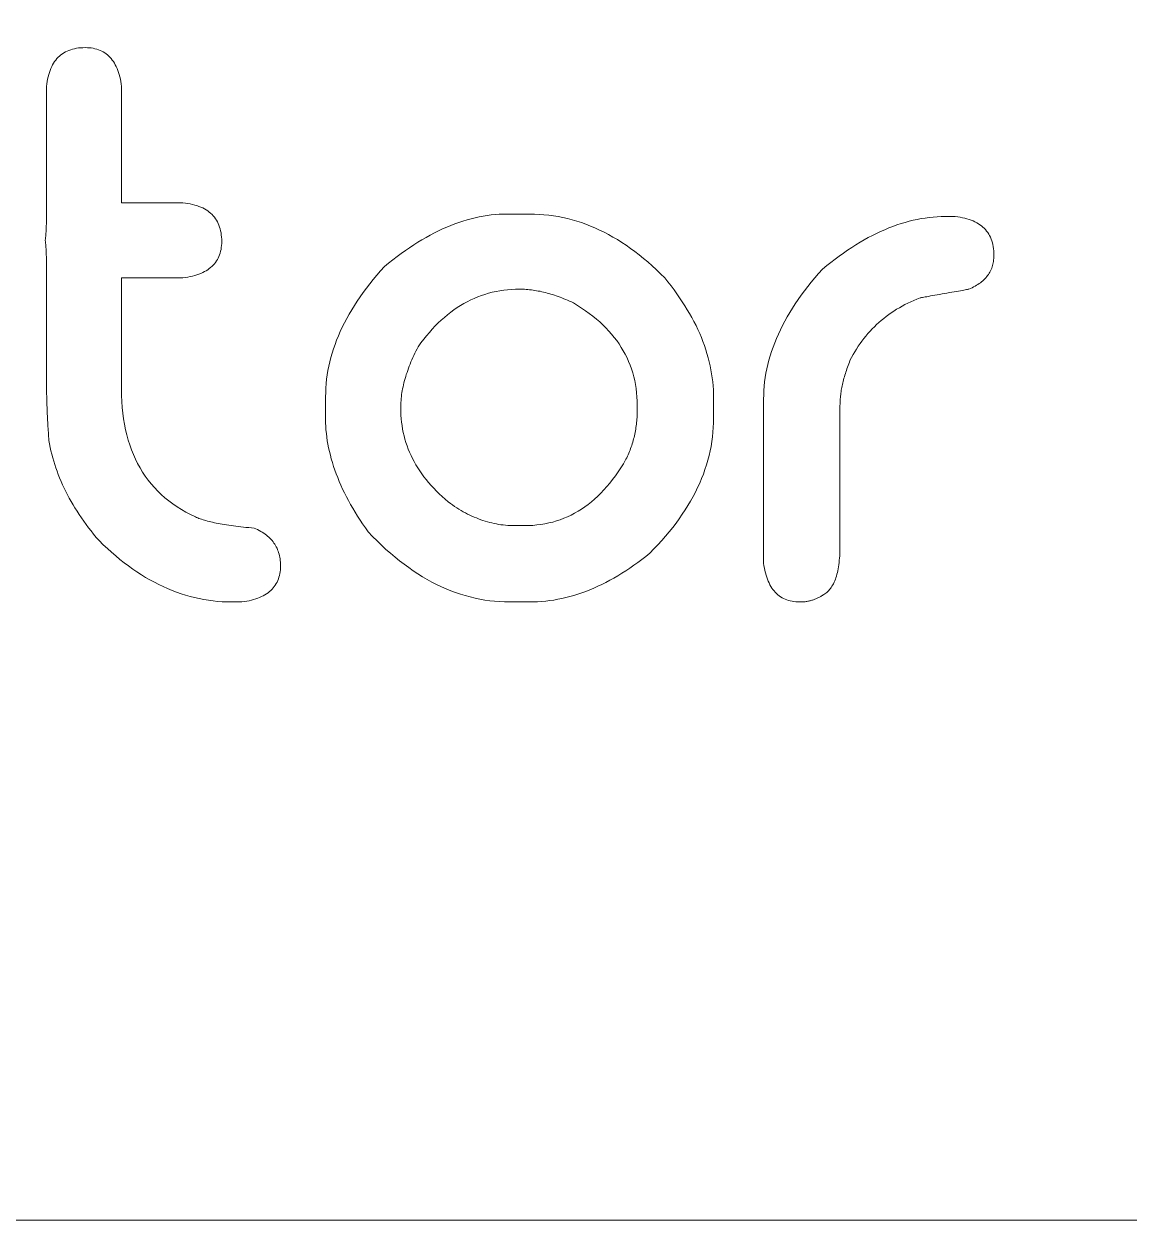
# Model space of a CAD drawing. Header units: metres. Extents: x -2538 to 7610, y -1082 to -498.
# Drawn here: x 4048.9 to 4073.04, y -1081.87 to -1055.74 of the extents above; entities that cross this region are included whole.
import ezdxf

# ---------------------------------------------------------------- set-up
doc = ezdxf.new("R2010")
doc.units = ezdxf.units.M
doc.linetypes.add('AUSGEZOGEN', pattern=[0])
doc.layers.add('Standard', color=7, linetype='AUSGEZOGEN', lineweight=25)

msp = doc.modelspace()

# ---------------------------------------------------------------- linework, layer by layer
at = {"layer": 'Standard', "color": 7, "linetype": 'AUSGEZOGEN', "lineweight": 13}
for points in [[(3557.597, -1081.873), (4119.597, -1081.873), (4119.597, -519.873), (3557.597, -519.873), (3557.597, -1081.873)], [(4050.237, -1056.254), (4050.282, -1056.255), (4050.326, -1056.258), (4050.368, -1056.262), (4050.409, -1056.269), (4050.449, -1056.277), (4050.488, -1056.288), (4050.525, -1056.3), (4050.561, -1056.314), (4050.596, -1056.33), (4050.629, -1056.348), (4050.661, -1056.368), (4050.692, -1056.39), (4050.722, -1056.413), (4050.75, -1056.439), (4050.777, -1056.466), (4050.803, -1056.495), (4050.828, -1056.526), (4050.851, -1056.559), (4050.873, -1056.594), (4050.893, -1056.631), (4050.913, -1056.669), (4050.931, -1056.71), (4050.948, -1056.752), (4050.963, -1056.797), (4050.978, -1056.843), (4050.991, -1056.891), (4051.003, -1056.941), (4051.013, -1056.992), (4051.022, -1057.046), (4051.03, -1057.102), (4051.03, -1057.11), (4051.03, -1057.134), (4051.03, -1057.173), (4051.03, -1057.225), (4051.03, -1057.29), (4051.03, -1057.366), (4051.03, -1057.452), (4051.03, -1057.548), (4051.03, -1057.651), (4051.03, -1057.761), (4051.03, -1057.877), (4051.03, -1057.997), (4051.03, -1058.12), (4051.03, -1058.246), (4051.03, -1058.373), (4051.03, -1058.5), (4051.03, -1058.626), (4051.03, -1058.749), (4051.03, -1058.87), (4051.03, -1058.985), (4051.03, -1059.095), (4051.03, -1059.199), (4051.03, -1059.294), (4051.03, -1059.38), (4051.03, -1059.456), (4051.03, -1059.521), (4051.03, -1059.573), (4051.03, -1059.612), (4051.03, -1059.636), (4051.03, -1059.645), (4051.035, -1059.645), (4051.047, -1059.645), (4051.068, -1059.645), (4051.095, -1059.645), (4051.129, -1059.645), (4051.17, -1059.645), (4051.215, -1059.645), (4051.265, -1059.645), (4051.32, -1059.645), (4051.378, -1059.645), (4051.438, -1059.645), (4051.502, -1059.645), (4051.567, -1059.645), (4051.633, -1059.645), (4051.7, -1059.645), (4051.767, -1059.645), (4051.833, -1059.645), (4051.898, -1059.645), (4051.962, -1059.645), (4052.023, -1059.645), (4052.081, -1059.645), (4052.135, -1059.645), (4052.185, -1059.645), (4052.231, -1059.645), (4052.271, -1059.645), (4052.305, -1059.645), (4052.332, -1059.645), (4052.353, -1059.645), (4052.366, -1059.645), (4052.37, -1059.645), (4052.426, -1059.651), (4052.479, -1059.659), (4052.531, -1059.669), (4052.581, -1059.68), (4052.629, -1059.693), (4052.675, -1059.707), (4052.719, -1059.722), (4052.762, -1059.74), (4052.802, -1059.758), (4052.841, -1059.778), (4052.878, -1059.8), (4052.912, -1059.823), (4052.945, -1059.847), (4052.976, -1059.873), (4053.006, -1059.901), (4053.033, -1059.93), (4053.058, -1059.96), (4053.082, -1059.992), (4053.104, -1060.026), (4053.123, -1060.061), (4053.141, -1060.097), (4053.157, -1060.135), (4053.171, -1060.175), (4053.184, -1060.215), (4053.194, -1060.258), (4053.203, -1060.302), (4053.209, -1060.347), (4053.214, -1060.394), (4053.217, -1060.442), (4053.218, -1060.492), (4053.217, -1060.537), (4053.214, -1060.581), (4053.209, -1060.623), (4053.203, -1060.664), (4053.194, -1060.704), (4053.184, -1060.743), (4053.171, -1060.78), (4053.157, -1060.816), (4053.141, -1060.851), (4053.123, -1060.884), (4053.104, -1060.916), (4053.082, -1060.947), (4053.058, -1060.977), (4053.033, -1061.005), (4053.006, -1061.032), (4052.976, -1061.058), (4052.945, -1061.083), (4052.912, -1061.106), (4052.878, -1061.128), (4052.841, -1061.149), (4052.802, -1061.168), (4052.762, -1061.186), (4052.719, -1061.203), (4052.675, -1061.219), (4052.629, -1061.233), (4052.581, -1061.246), (4052.531, -1061.258), (4052.479, -1061.268), (4052.426, -1061.277), (4052.37, -1061.285), (4052.366, -1061.285), (4052.353, -1061.285), (4052.332, -1061.285), (4052.305, -1061.285), (4052.271, -1061.285), (4052.231, -1061.285), (4052.185, -1061.285), (4052.135, -1061.285), (4052.081, -1061.285), (4052.023, -1061.285), (4051.962, -1061.285), (4051.898, -1061.285), (4051.833, -1061.285), (4051.767, -1061.285), (4051.7, -1061.285), (4051.633, -1061.285), (4051.567, -1061.285), (4051.502, -1061.285), (4051.438, -1061.285), (4051.378, -1061.285), (4051.32, -1061.285), (4051.265, -1061.285), (4051.215, -1061.285), (4051.17, -1061.285), (4051.129, -1061.285), (4051.095, -1061.285), (4051.068, -1061.285), (4051.047, -1061.285), (4051.035, -1061.285), (4051.03, -1061.285), (4051.03, -1061.293), (4051.03, -1061.316), (4051.03, -1061.353), (4051.03, -1061.403), (4051.03, -1061.465), (4051.03, -1061.538), (4051.03, -1061.621), (4051.03, -1061.712), (4051.03, -1061.811), (4051.03, -1061.916), (4051.03, -1062.027), (4051.03, -1062.142), (4051.03, -1062.26), (4051.03, -1062.38), (4051.03, -1062.502), (4051.03, -1062.623), (4051.03, -1062.744), (4051.03, -1062.862), (4051.03, -1062.977), (4051.03, -1063.088), (4051.03, -1063.193), (4051.03, -1063.292), (4051.03, -1063.383), (4051.03, -1063.466), (4051.03, -1063.539), (4051.03, -1063.601), (4051.03, -1063.651), (4051.03, -1063.688), (4051.03, -1063.711), (4051.03, -1063.719), (4051.032, -1063.854), (4051.037, -1063.986), (4051.046, -1064.115), (4051.059, -1064.241), (4051.075, -1064.364), (4051.095, -1064.484), (4051.118, -1064.602), (4051.145, -1064.717), (4051.175, -1064.828), (4051.209, -1064.937), (4051.247, -1065.043), (4051.288, -1065.146), (4051.333, -1065.246), (4051.381, -1065.344), (4051.433, -1065.438), (4051.489, -1065.53), (4051.548, -1065.618), (4051.611, -1065.704), (4051.677, -1065.787), (4051.747, -1065.867), (4051.821, -1065.944), (4051.898, -1066.018), (4051.978, -1066.089), (4052.063, -1066.158), (4052.15, -1066.223), (4052.242, -1066.286), (4052.337, -1066.346), (4052.435, -1066.403), (4052.538, -1066.457), (4052.643, -1066.508), (4052.668, -1066.519), (4052.693, -1066.529), (4052.72, -1066.54), (4052.748, -1066.55), (4052.778, -1066.56), (4052.809, -1066.57), (4052.841, -1066.58), (4052.874, -1066.59), (4052.908, -1066.599), (4052.944, -1066.608), (4052.981, -1066.617), (4053.02, -1066.626), (4053.059, -1066.635), (4053.1, -1066.643), (4053.142, -1066.651), (4053.186, -1066.66), (4053.231, -1066.667), (4053.277, -1066.675), (4053.324, -1066.683), (4053.373, -1066.69), (4053.423, -1066.697), (4053.474, -1066.704), (4053.526, -1066.711), (4053.58, -1066.718), (4053.635, -1066.724), (4053.691, -1066.731), (4053.748, -1066.737), (4053.807, -1066.743), (4053.867, -1066.748), (4053.929, -1066.754), (4053.966, -1066.77), (4054.003, -1066.787), (4054.038, -1066.805), (4054.072, -1066.824), (4054.104, -1066.843), (4054.135, -1066.863), (4054.165, -1066.884), (4054.194, -1066.906), (4054.221, -1066.928), (4054.248, -1066.952), (4054.272, -1066.975), (4054.296, -1067), (4054.318, -1067.026), (4054.339, -1067.052), (4054.359, -1067.079), (4054.378, -1067.106), (4054.395, -1067.135), (4054.411, -1067.164), (4054.426, -1067.194), (4054.439, -1067.225), (4054.451, -1067.256), (4054.462, -1067.289), (4054.472, -1067.322), (4054.48, -1067.356), (4054.487, -1067.39), (4054.493, -1067.425), (4054.497, -1067.462), (4054.5, -1067.498), (4054.502, -1067.536), (4054.503, -1067.574), (4054.502, -1067.619), (4054.499, -1067.663), (4054.494, -1067.705), (4054.488, -1067.746), (4054.479, -1067.786), (4054.469, -1067.825), (4054.457, -1067.862), (4054.443, -1067.898), (4054.426, -1067.933), (4054.409, -1067.966), (4054.389, -1067.998), (4054.367, -1068.029), (4054.344, -1068.059), (4054.318, -1068.087), (4054.291, -1068.114), (4054.262, -1068.14), (4054.231, -1068.165), (4054.198, -1068.188), (4054.163, -1068.21), (4054.126, -1068.231), (4054.087, -1068.25), (4054.047, -1068.268), (4054.005, -1068.285), (4053.96, -1068.301), (4053.914, -1068.315), (4053.866, -1068.328), (4053.816, -1068.34), (4053.764, -1068.35), (4053.711, -1068.359), (4053.655, -1068.367), (4053.654, -1068.367), (4053.652, -1068.367), (4053.649, -1068.367), (4053.645, -1068.367), (4053.639, -1068.367), (4053.632, -1068.367), (4053.625, -1068.367), (4053.617, -1068.367), (4053.608, -1068.367), (4053.598, -1068.367), (4053.589, -1068.367), (4053.578, -1068.367), (4053.568, -1068.367), (4053.557, -1068.367), (4053.546, -1068.367), (4053.535, -1068.367), (4053.524, -1068.367), (4053.513, -1068.367), (4053.503, -1068.367), (4053.493, -1068.367), (4053.484, -1068.367), (4053.475, -1068.367), (4053.467, -1068.367), (4053.459, -1068.367), (4053.453, -1068.367), (4053.447, -1068.367), (4053.443, -1068.367), (4053.439, -1068.367), (4053.437, -1068.367), (4053.436, -1068.367), (4053.334, -1068.366), (4053.231, -1068.361), (4053.129, -1068.354), (4053.028, -1068.343), (4052.927, -1068.33), (4052.826, -1068.314), (4052.726, -1068.294), (4052.626, -1068.272), (4052.527, -1068.247), (4052.428, -1068.218), (4052.329, -1068.187), (4052.231, -1068.153), (4052.133, -1068.116), (4052.036, -1068.075), (4051.939, -1068.032), (4051.843, -1067.986), (4051.747, -1067.937), (4051.651, -1067.885), (4051.556, -1067.83), (4051.462, -1067.772), (4051.367, -1067.711), (4051.273, -1067.647), (4051.18, -1067.58), (4051.087, -1067.51), (4050.994, -1067.437), (4050.902, -1067.361), (4050.811, -1067.282), (4050.719, -1067.2), (4050.628, -1067.115), (4050.538, -1067.027), (4050.478, -1066.957), (4050.42, -1066.886), (4050.363, -1066.815), (4050.308, -1066.744), (4050.255, -1066.672), (4050.203, -1066.601), (4050.153, -1066.529), (4050.105, -1066.457), (4050.058, -1066.385), (4050.012, -1066.313), (4049.969, -1066.241), (4049.927, -1066.169), (4049.886, -1066.096), (4049.847, -1066.023), (4049.81, -1065.951), (4049.774, -1065.878), (4049.74, -1065.805), (4049.708, -1065.731), (4049.677, -1065.658), (4049.648, -1065.584), (4049.62, -1065.51), (4049.594, -1065.437), (4049.57, -1065.363), (4049.547, -1065.288), (4049.526, -1065.214), (4049.506, -1065.139), (4049.488, -1065.065), (4049.472, -1064.99), (4049.457, -1064.915), (4049.444, -1064.84), (4049.441, -1064.797), (4049.437, -1064.754), (4049.434, -1064.71), (4049.431, -1064.666), (4049.427, -1064.622), (4049.424, -1064.577), (4049.422, -1064.533), (4049.419, -1064.488), (4049.416, -1064.442), (4049.414, -1064.396), (4049.411, -1064.35), (4049.409, -1064.304), (4049.407, -1064.257), (4049.405, -1064.21), (4049.403, -1064.163), (4049.401, -1064.116), (4049.4, -1064.068), (4049.398, -1064.02), (4049.397, -1063.971), (4049.396, -1063.922), (4049.394, -1063.873), (4049.393, -1063.824), (4049.392, -1063.774), (4049.392, -1063.724), (4049.391, -1063.674), (4049.391, -1063.623), (4049.39, -1063.572), (4049.39, -1063.521), (4049.39, -1063.47), (4049.39, -1063.418), (4049.39, -1063.41), (4049.39, -1063.387), (4049.39, -1063.351), (4049.39, -1063.301), (4049.39, -1063.24), (4049.39, -1063.168), (4049.39, -1063.086), (4049.39, -1062.996), (4049.39, -1062.898), (4049.39, -1062.794), (4049.39, -1062.685), (4049.39, -1062.571), (4049.39, -1062.454), (4049.39, -1062.335), (4049.39, -1062.215), (4049.39, -1062.095), (4049.39, -1061.976), (4049.39, -1061.859), (4049.39, -1061.745), (4049.39, -1061.636), (4049.39, -1061.532), (4049.39, -1061.434), (4049.39, -1061.344), (4049.39, -1061.262), (4049.39, -1061.19), (4049.39, -1061.129), (4049.39, -1061.079), (4049.39, -1061.042), (4049.39, -1061.02), (4049.39, -1061.012), (4049.39, -1060.988), (4049.389, -1060.965), (4049.389, -1060.942), (4049.389, -1060.92), (4049.389, -1060.898), (4049.388, -1060.876), (4049.388, -1060.855), (4049.388, -1060.834), (4049.387, -1060.813), (4049.386, -1060.793), (4049.386, -1060.773), (4049.385, -1060.754), (4049.384, -1060.735), (4049.384, -1060.716), (4049.383, -1060.697), (4049.382, -1060.679), (4049.381, -1060.662), (4049.38, -1060.644), (4049.378, -1060.627), (4049.377, -1060.611), (4049.376, -1060.594), (4049.375, -1060.579), (4049.373, -1060.563), (4049.372, -1060.548), (4049.37, -1060.533), (4049.369, -1060.519), (4049.367, -1060.505), (4049.366, -1060.491), (4049.364, -1060.478), (4049.362, -1060.465), (4049.364, -1060.452), (4049.366, -1060.439), (4049.367, -1060.425), (4049.369, -1060.411), (4049.37, -1060.397), (4049.372, -1060.382), (4049.373, -1060.367), (4049.375, -1060.351), (4049.376, -1060.335), (4049.377, -1060.319), (4049.378, -1060.302), (4049.38, -1060.286), (4049.381, -1060.268), (4049.382, -1060.251), (4049.383, -1060.232), (4049.384, -1060.214), (4049.384, -1060.195), (4049.385, -1060.176), (4049.386, -1060.157), (4049.386, -1060.137), (4049.387, -1060.116), (4049.388, -1060.096), (4049.388, -1060.075), (4049.388, -1060.054), (4049.389, -1060.032), (4049.389, -1060.01), (4049.389, -1059.987), (4049.389, -1059.965), (4049.39, -1059.942), (4049.39, -1059.918), (4049.39, -1059.909), (4049.39, -1059.882), (4049.39, -1059.839), (4049.39, -1059.781), (4049.39, -1059.709), (4049.39, -1059.625), (4049.39, -1059.53), (4049.39, -1059.424), (4049.39, -1059.31), (4049.39, -1059.188), (4049.39, -1059.06), (4049.39, -1058.927), (4049.39, -1058.79), (4049.39, -1058.65), (4049.39, -1058.51), (4049.39, -1058.369), (4049.39, -1058.23), (4049.39, -1058.093), (4049.39, -1057.96), (4049.39, -1057.832), (4049.39, -1057.71), (4049.39, -1057.596), (4049.39, -1057.49), (4049.39, -1057.395), (4049.39, -1057.31), (4049.39, -1057.238), (4049.39, -1057.18), (4049.39, -1057.137), (4049.39, -1057.111), (4049.39, -1057.102), (4049.396, -1057.046), (4049.404, -1056.992), (4049.414, -1056.941), (4049.425, -1056.891), (4049.438, -1056.843), (4049.452, -1056.797), (4049.467, -1056.752), (4049.485, -1056.71), (4049.503, -1056.669), (4049.523, -1056.631), (4049.545, -1056.594), (4049.568, -1056.559), (4049.592, -1056.526), (4049.618, -1056.495), (4049.646, -1056.466), (4049.675, -1056.439), (4049.705, -1056.413), (4049.737, -1056.39), (4049.771, -1056.368), (4049.806, -1056.348), (4049.842, -1056.33), (4049.88, -1056.314), (4049.92, -1056.3), (4049.96, -1056.288), (4050.003, -1056.277), (4050.047, -1056.269), (4050.092, -1056.262), (4050.139, -1056.258), (4050.187, -1056.255), (4050.237, -1056.254)], [(4059.452, -1059.891), (4059.454, -1059.891), (4059.458, -1059.891), (4059.466, -1059.891), (4059.476, -1059.891), (4059.488, -1059.891), (4059.503, -1059.891), (4059.52, -1059.891), (4059.538, -1059.891), (4059.558, -1059.891), (4059.58, -1059.891), (4059.602, -1059.891), (4059.625, -1059.891), (4059.649, -1059.891), (4059.674, -1059.891), (4059.698, -1059.891), (4059.723, -1059.891), (4059.747, -1059.891), (4059.771, -1059.891), (4059.794, -1059.891), (4059.817, -1059.891), (4059.838, -1059.891), (4059.858, -1059.891), (4059.876, -1059.891), (4059.893, -1059.891), (4059.908, -1059.891), (4059.92, -1059.891), (4059.93, -1059.891), (4059.938, -1059.891), (4059.943, -1059.891), (4059.944, -1059.891), (4060.049, -1059.892), (4060.154, -1059.897), (4060.258, -1059.905), (4060.362, -1059.915), (4060.465, -1059.929), (4060.568, -1059.946), (4060.67, -1059.967), (4060.772, -1059.99), (4060.873, -1060.016), (4060.974, -1060.046), (4061.075, -1060.078), (4061.175, -1060.114), (4061.274, -1060.153), (4061.373, -1060.194), (4061.472, -1060.239), (4061.57, -1060.287), (4061.668, -1060.338), (4061.765, -1060.393), (4061.862, -1060.45), (4061.959, -1060.51), (4062.054, -1060.574), (4062.15, -1060.641), (4062.245, -1060.71), (4062.34, -1060.783), (4062.434, -1060.859), (4062.527, -1060.938), (4062.62, -1061.02), (4062.713, -1061.105), (4062.806, -1061.194), (4062.897, -1061.285), (4062.967, -1061.372), (4063.035, -1061.458), (4063.1, -1061.545), (4063.163, -1061.632), (4063.223, -1061.719), (4063.281, -1061.806), (4063.337, -1061.893), (4063.39, -1061.98), (4063.441, -1062.067), (4063.49, -1062.154), (4063.536, -1062.241), (4063.58, -1062.329), (4063.621, -1062.416), (4063.66, -1062.503), (4063.697, -1062.591), (4063.732, -1062.678), (4063.764, -1062.766), (4063.793, -1062.854), (4063.82, -1062.941), (4063.845, -1063.029), (4063.868, -1063.117), (4063.888, -1063.205), (4063.906, -1063.293), (4063.921, -1063.381), (4063.934, -1063.469), (4063.945, -1063.557), (4063.953, -1063.645), (4063.959, -1063.733), (4063.963, -1063.822), (4063.964, -1063.91), (4063.964, -1063.912), (4063.964, -1063.916), (4063.964, -1063.922), (4063.964, -1063.931), (4063.964, -1063.943), (4063.964, -1063.956), (4063.964, -1063.971), (4063.964, -1063.987), (4063.964, -1064.005), (4063.964, -1064.024), (4063.964, -1064.044), (4063.964, -1064.064), (4063.964, -1064.085), (4063.964, -1064.107), (4063.964, -1064.129), (4063.964, -1064.151), (4063.964, -1064.172), (4063.964, -1064.194), (4063.964, -1064.214), (4063.964, -1064.234), (4063.964, -1064.253), (4063.964, -1064.271), (4063.964, -1064.287), (4063.964, -1064.302), (4063.964, -1064.315), (4063.964, -1064.326), (4063.964, -1064.335), (4063.964, -1064.342), (4063.964, -1064.346), (4063.964, -1064.348), (4063.962, -1064.452), (4063.958, -1064.556), (4063.95, -1064.659), (4063.939, -1064.762), (4063.925, -1064.864), (4063.908, -1064.967), (4063.888, -1065.068), (4063.865, -1065.17), (4063.838, -1065.271), (4063.809, -1065.371), (4063.776, -1065.472), (4063.741, -1065.571), (4063.702, -1065.671), (4063.66, -1065.77), (4063.615, -1065.869), (4063.567, -1065.967), (4063.516, -1066.065), (4063.462, -1066.162), (4063.404, -1066.259), (4063.344, -1066.356), (4063.28, -1066.452), (4063.214, -1066.548), (4063.144, -1066.643), (4063.071, -1066.739), (4062.995, -1066.833), (4062.916, -1066.928), (4062.834, -1067.021), (4062.749, -1067.115), (4062.661, -1067.208), (4062.569, -1067.301), (4062.482, -1067.371), (4062.395, -1067.438), (4062.308, -1067.503), (4062.221, -1067.566), (4062.134, -1067.627), (4062.046, -1067.685), (4061.959, -1067.74), (4061.872, -1067.794), (4061.784, -1067.845), (4061.697, -1067.893), (4061.61, -1067.939), (4061.522, -1067.983), (4061.435, -1068.025), (4061.348, -1068.064), (4061.26, -1068.101), (4061.173, -1068.135), (4061.085, -1068.167), (4060.997, -1068.197), (4060.91, -1068.224), (4060.822, -1068.249), (4060.734, -1068.271), (4060.647, -1068.291), (4060.559, -1068.309), (4060.471, -1068.325), (4060.384, -1068.338), (4060.296, -1068.348), (4060.208, -1068.357), (4060.12, -1068.362), (4060.032, -1068.366), (4059.944, -1068.367), (4059.943, -1068.367), (4059.939, -1068.367), (4059.932, -1068.367), (4059.923, -1068.367), (4059.912, -1068.367), (4059.899, -1068.367), (4059.884, -1068.367), (4059.867, -1068.367), (4059.85, -1068.367), (4059.831, -1068.367), (4059.811, -1068.367), (4059.79, -1068.367), (4059.769, -1068.367), (4059.747, -1068.367), (4059.725, -1068.367), (4059.704, -1068.367), (4059.682, -1068.367), (4059.661, -1068.367), (4059.64, -1068.367), (4059.62, -1068.367), (4059.601, -1068.367), (4059.583, -1068.367), (4059.567, -1068.367), (4059.552, -1068.367), (4059.539, -1068.367), (4059.528, -1068.367), (4059.519, -1068.367), (4059.512, -1068.367), (4059.508, -1068.367), (4059.507, -1068.367), (4059.398, -1068.366), (4059.289, -1068.36), (4059.181, -1068.352), (4059.073, -1068.34), (4058.965, -1068.325), (4058.858, -1068.306), (4058.752, -1068.284), (4058.645, -1068.258), (4058.54, -1068.229), (4058.434, -1068.197), (4058.329, -1068.161), (4058.225, -1068.122), (4058.121, -1068.08), (4058.017, -1068.034), (4057.914, -1067.984), (4057.811, -1067.932), (4057.709, -1067.876), (4057.607, -1067.816), (4057.505, -1067.753), (4057.404, -1067.687), (4057.304, -1067.617), (4057.203, -1067.544), (4057.104, -1067.467), (4057.004, -1067.387), (4056.905, -1067.304), (4056.807, -1067.217), (4056.709, -1067.127), (4056.611, -1067.033), (4056.514, -1066.936), (4056.417, -1066.836), (4056.356, -1066.749), (4056.297, -1066.663), (4056.24, -1066.576), (4056.186, -1066.49), (4056.133, -1066.405), (4056.082, -1066.32), (4056.034, -1066.235), (4055.987, -1066.15), (4055.943, -1066.066), (4055.9, -1065.982), (4055.86, -1065.899), (4055.822, -1065.815), (4055.786, -1065.733), (4055.752, -1065.65), (4055.72, -1065.568), (4055.69, -1065.486), (4055.662, -1065.404), (4055.636, -1065.323), (4055.612, -1065.242), (4055.591, -1065.162), (4055.571, -1065.082), (4055.553, -1065.002), (4055.538, -1064.922), (4055.524, -1064.843), (4055.513, -1064.764), (4055.504, -1064.686), (4055.496, -1064.608), (4055.491, -1064.53), (4055.488, -1064.452), (4055.487, -1064.375), (4055.487, -1064.373), (4055.487, -1064.369), (4055.487, -1064.361), (4055.487, -1064.351), (4055.487, -1064.339), (4055.487, -1064.324), (4055.487, -1064.307), (4055.487, -1064.289), (4055.487, -1064.269), (4055.487, -1064.247), (4055.487, -1064.225), (4055.487, -1064.202), (4055.487, -1064.178), (4055.487, -1064.154), (4055.487, -1064.129), (4055.487, -1064.104), (4055.487, -1064.08), (4055.487, -1064.056), (4055.487, -1064.033), (4055.487, -1064.01), (4055.487, -1063.989), (4055.487, -1063.969), (4055.487, -1063.951), (4055.487, -1063.934), (4055.487, -1063.919), (4055.487, -1063.907), (4055.487, -1063.897), (4055.487, -1063.889), (4055.487, -1063.884), (4055.487, -1063.883), (4055.489, -1063.787), (4055.493, -1063.692), (4055.5, -1063.596), (4055.51, -1063.501), (4055.523, -1063.405), (4055.539, -1063.31), (4055.557, -1063.214), (4055.579, -1063.119), (4055.603, -1063.024), (4055.63, -1062.929), (4055.66, -1062.834), (4055.693, -1062.739), (4055.728, -1062.644), (4055.767, -1062.549), (4055.808, -1062.454), (4055.853, -1062.359), (4055.9, -1062.265), (4055.95, -1062.17), (4056.003, -1062.076), (4056.058, -1061.981), (4056.117, -1061.887), (4056.178, -1061.792), (4056.243, -1061.698), (4056.31, -1061.604), (4056.38, -1061.509), (4056.452, -1061.415), (4056.528, -1061.321), (4056.607, -1061.227), (4056.688, -1061.133), (4056.772, -1061.039), (4056.864, -1060.964), (4056.956, -1060.891), (4057.048, -1060.821), (4057.139, -1060.753), (4057.23, -1060.688), (4057.321, -1060.626), (4057.412, -1060.566), (4057.503, -1060.508), (4057.593, -1060.453), (4057.684, -1060.401), (4057.774, -1060.351), (4057.864, -1060.304), (4057.954, -1060.259), (4058.043, -1060.217), (4058.133, -1060.178), (4058.222, -1060.141), (4058.311, -1060.106), (4058.4, -1060.074), (4058.489, -1060.045), (4058.577, -1060.018), (4058.665, -1059.994), (4058.754, -1059.972), (4058.841, -1059.953), (4058.929, -1059.937), (4059.017, -1059.923), (4059.104, -1059.911), (4059.191, -1059.902), (4059.279, -1059.896), (4059.365, -1059.892), (4059.452, -1059.891)], [(4069.022, -1059.945), (4069.023, -1059.945), (4069.025, -1059.945), (4069.028, -1059.945), (4069.033, -1059.945), (4069.039, -1059.945), (4069.045, -1059.945), (4069.053, -1059.945), (4069.061, -1059.945), (4069.07, -1059.945), (4069.079, -1059.945), (4069.089, -1059.945), (4069.099, -1059.945), (4069.11, -1059.945), (4069.121, -1059.945), (4069.132, -1059.945), (4069.143, -1059.945), (4069.153, -1059.945), (4069.164, -1059.945), (4069.174, -1059.945), (4069.184, -1059.945), (4069.194, -1059.945), (4069.203, -1059.945), (4069.211, -1059.945), (4069.218, -1059.945), (4069.225, -1059.945), (4069.23, -1059.945), (4069.235, -1059.945), (4069.238, -1059.945), (4069.24, -1059.945), (4069.241, -1059.945), (4069.297, -1059.952), (4069.35, -1059.96), (4069.402, -1059.97), (4069.452, -1059.981), (4069.5, -1059.994), (4069.546, -1060.008), (4069.59, -1060.023), (4069.633, -1060.04), (4069.673, -1060.059), (4069.712, -1060.079), (4069.749, -1060.101), (4069.784, -1060.124), (4069.816, -1060.148), (4069.848, -1060.174), (4069.877, -1060.202), (4069.904, -1060.231), (4069.93, -1060.261), (4069.953, -1060.293), (4069.975, -1060.327), (4069.995, -1060.362), (4070.012, -1060.398), (4070.028, -1060.436), (4070.043, -1060.475), (4070.055, -1060.516), (4070.065, -1060.559), (4070.074, -1060.603), (4070.08, -1060.648), (4070.085, -1060.695), (4070.088, -1060.743), (4070.089, -1060.793), (4070.088, -1060.827), (4070.086, -1060.86), (4070.083, -1060.893), (4070.079, -1060.925), (4070.074, -1060.956), (4070.067, -1060.987), (4070.059, -1061.017), (4070.05, -1061.046), (4070.04, -1061.075), (4070.028, -1061.103), (4070.015, -1061.13), (4070.001, -1061.157), (4069.986, -1061.183), (4069.97, -1061.209), (4069.952, -1061.234), (4069.933, -1061.258), (4069.913, -1061.282), (4069.892, -1061.305), (4069.869, -1061.327), (4069.846, -1061.349), (4069.821, -1061.37), (4069.795, -1061.391), (4069.767, -1061.41), (4069.739, -1061.43), (4069.709, -1061.448), (4069.678, -1061.466), (4069.646, -1061.483), (4069.612, -1061.5), (4069.578, -1061.516), (4069.542, -1061.531), (4069.538, -1061.532), (4069.528, -1061.534), (4069.512, -1061.537), (4069.49, -1061.541), (4069.463, -1061.545), (4069.431, -1061.551), (4069.395, -1061.558), (4069.355, -1061.565), (4069.312, -1061.573), (4069.265, -1061.581), (4069.217, -1061.59), (4069.167, -1061.599), (4069.115, -1061.608), (4069.062, -1061.617), (4069.009, -1061.627), (4068.955, -1061.637), (4068.903, -1061.646), (4068.851, -1061.655), (4068.8, -1061.664), (4068.752, -1061.673), (4068.706, -1061.681), (4068.663, -1061.689), (4068.623, -1061.696), (4068.586, -1061.703), (4068.554, -1061.709), (4068.527, -1061.713), (4068.505, -1061.717), (4068.489, -1061.72), (4068.479, -1061.722), (4068.475, -1061.723), (4068.407, -1061.749), (4068.34, -1061.777), (4068.274, -1061.806), (4068.21, -1061.837), (4068.146, -1061.869), (4068.084, -1061.902), (4068.023, -1061.937), (4067.963, -1061.972), (4067.904, -1062.009), (4067.847, -1062.048), (4067.79, -1062.087), (4067.735, -1062.128), (4067.681, -1062.171), (4067.628, -1062.214), (4067.577, -1062.259), (4067.526, -1062.305), (4067.477, -1062.353), (4067.429, -1062.402), (4067.382, -1062.452), (4067.336, -1062.503), (4067.292, -1062.556), (4067.248, -1062.61), (4067.206, -1062.666), (4067.165, -1062.722), (4067.125, -1062.78), (4067.087, -1062.84), (4067.049, -1062.9), (4067.013, -1062.962), (4066.978, -1063.025), (4066.944, -1063.09), (4066.93, -1063.127), (4066.916, -1063.163), (4066.903, -1063.199), (4066.89, -1063.235), (4066.877, -1063.271), (4066.865, -1063.306), (4066.854, -1063.342), (4066.843, -1063.376), (4066.833, -1063.411), (4066.823, -1063.445), (4066.813, -1063.479), (4066.804, -1063.513), (4066.796, -1063.547), (4066.788, -1063.58), (4066.78, -1063.613), (4066.773, -1063.646), (4066.767, -1063.678), (4066.76, -1063.71), (4066.755, -1063.742), (4066.75, -1063.773), (4066.745, -1063.805), (4066.741, -1063.836), (4066.737, -1063.867), (4066.734, -1063.897), (4066.732, -1063.927), (4066.729, -1063.957), (4066.728, -1063.987), (4066.726, -1064.016), (4066.726, -1064.045), (4066.725, -1064.074), (4066.725, -1064.084), (4066.725, -1064.113), (4066.725, -1064.16), (4066.725, -1064.223), (4066.725, -1064.301), (4066.725, -1064.393), (4066.725, -1064.497), (4066.725, -1064.611), (4066.725, -1064.736), (4066.725, -1064.868), (4066.725, -1065.008), (4066.725, -1065.152), (4066.725, -1065.301), (4066.725, -1065.453), (4066.725, -1065.606), (4066.725, -1065.758), (4066.725, -1065.91), (4066.725, -1066.059), (4066.725, -1066.203), (4066.725, -1066.343), (4066.725, -1066.475), (4066.725, -1066.6), (4066.725, -1066.714), (4066.725, -1066.818), (4066.725, -1066.91), (4066.725, -1066.988), (4066.725, -1067.051), (4066.725, -1067.098), (4066.725, -1067.127), (4066.725, -1067.137), (4066.725, -1067.194), (4066.724, -1067.249), (4066.722, -1067.304), (4066.719, -1067.356), (4066.716, -1067.407), (4066.711, -1067.457), (4066.706, -1067.505), (4066.7, -1067.552), (4066.693, -1067.597), (4066.686, -1067.641), (4066.678, -1067.683), (4066.669, -1067.724), (4066.659, -1067.763), (4066.648, -1067.801), (4066.637, -1067.837), (4066.624, -1067.872), (4066.611, -1067.905), (4066.597, -1067.937), (4066.583, -1067.968), (4066.567, -1067.996), (4066.551, -1068.024), (4066.534, -1068.05), (4066.516, -1068.074), (4066.498, -1068.097), (4066.479, -1068.118), (4066.458, -1068.138), (4066.438, -1068.157), (4066.416, -1068.174), (4066.393, -1068.189), (4066.37, -1068.203), (4066.355, -1068.214), (4066.34, -1068.224), (4066.324, -1068.234), (4066.309, -1068.244), (4066.293, -1068.253), (4066.277, -1068.262), (4066.261, -1068.271), (4066.245, -1068.279), (4066.228, -1068.287), (4066.212, -1068.294), (4066.195, -1068.301), (4066.179, -1068.308), (4066.162, -1068.315), (4066.145, -1068.321), (4066.127, -1068.326), (4066.11, -1068.331), (4066.092, -1068.336), (4066.075, -1068.341), (4066.057, -1068.345), (4066.039, -1068.349), (4066.021, -1068.352), (4066.002, -1068.356), (4065.984, -1068.358), (4065.965, -1068.361), (4065.947, -1068.363), (4065.928, -1068.364), (4065.909, -1068.366), (4065.889, -1068.366), (4065.87, -1068.367), (4065.85, -1068.367), (4065.806, -1068.366), (4065.762, -1068.363), (4065.72, -1068.359), (4065.678, -1068.352), (4065.639, -1068.344), (4065.6, -1068.333), (4065.563, -1068.321), (4065.527, -1068.307), (4065.492, -1068.291), (4065.459, -1068.273), (4065.426, -1068.253), (4065.395, -1068.232), (4065.366, -1068.208), (4065.338, -1068.183), (4065.31, -1068.155), (4065.285, -1068.126), (4065.26, -1068.095), (4065.237, -1068.062), (4065.215, -1068.027), (4065.194, -1067.99), (4065.175, -1067.952), (4065.157, -1067.911), (4065.14, -1067.869), (4065.124, -1067.825), (4065.11, -1067.779), (4065.097, -1067.73), (4065.085, -1067.681), (4065.075, -1067.629), (4065.065, -1067.575), (4065.058, -1067.52), (4065.058, -1067.508), (4065.058, -1067.474), (4065.058, -1067.419), (4065.058, -1067.346), (4065.058, -1067.254), (4065.058, -1067.147), (4065.058, -1067.026), (4065.058, -1066.891), (4065.058, -1066.746), (4065.058, -1066.591), (4065.058, -1066.428), (4065.058, -1066.259), (4065.058, -1066.085), (4065.058, -1065.907), (4065.058, -1065.729), (4065.058, -1065.55), (4065.058, -1065.372), (4065.058, -1065.198), (4065.058, -1065.029), (4065.058, -1064.866), (4065.058, -1064.711), (4065.058, -1064.566), (4065.058, -1064.432), (4065.058, -1064.31), (4065.058, -1064.203), (4065.058, -1064.112), (4065.058, -1064.038), (4065.058, -1063.983), (4065.058, -1063.949), (4065.058, -1063.938), (4065.059, -1063.842), (4065.063, -1063.747), (4065.07, -1063.652), (4065.08, -1063.557), (4065.093, -1063.462), (4065.109, -1063.367), (4065.127, -1063.271), (4065.149, -1063.176), (4065.173, -1063.081), (4065.2, -1062.987), (4065.23, -1062.892), (4065.263, -1062.797), (4065.299, -1062.702), (4065.337, -1062.607), (4065.379, -1062.512), (4065.423, -1062.417), (4065.47, -1062.323), (4065.52, -1062.228), (4065.573, -1062.133), (4065.629, -1062.039), (4065.687, -1061.944), (4065.749, -1061.849), (4065.813, -1061.755), (4065.88, -1061.66), (4065.95, -1061.566), (4066.023, -1061.471), (4066.098, -1061.377), (4066.177, -1061.283), (4066.258, -1061.188), (4066.343, -1061.094), (4066.435, -1061.018), (4066.526, -1060.946), (4066.618, -1060.876), (4066.709, -1060.808), (4066.801, -1060.743), (4066.892, -1060.68), (4066.983, -1060.62), (4067.073, -1060.563), (4067.164, -1060.508), (4067.254, -1060.456), (4067.344, -1060.406), (4067.434, -1060.359), (4067.524, -1060.314), (4067.614, -1060.272), (4067.703, -1060.232), (4067.792, -1060.195), (4067.881, -1060.161), (4067.97, -1060.129), (4068.059, -1060.1), (4068.147, -1060.073), (4068.236, -1060.049), (4068.324, -1060.027), (4068.412, -1060.008), (4068.5, -1059.991), (4068.587, -1059.977), (4068.675, -1059.966), (4068.762, -1059.957), (4068.849, -1059.95), (4068.936, -1059.947), (4069.022, -1059.945)], [(4057.128, -1064.129), (4057.129, -1064.207), (4057.132, -1064.285), (4057.138, -1064.362), (4057.146, -1064.439), (4057.157, -1064.514), (4057.169, -1064.589), (4057.184, -1064.664), (4057.202, -1064.737), (4057.221, -1064.81), (4057.243, -1064.883), (4057.267, -1064.954), (4057.294, -1065.025), (4057.323, -1065.095), (4057.354, -1065.164), (4057.388, -1065.233), (4057.423, -1065.301), (4057.461, -1065.368), (4057.502, -1065.435), (4057.545, -1065.501), (4057.59, -1065.566), (4057.637, -1065.631), (4057.687, -1065.694), (4057.738, -1065.758), (4057.793, -1065.82), (4057.849, -1065.882), (4057.908, -1065.943), (4057.969, -1066.003), (4058.033, -1066.063), (4058.099, -1066.122), (4058.167, -1066.18), (4058.213, -1066.214), (4058.26, -1066.247), (4058.307, -1066.278), (4058.354, -1066.309), (4058.401, -1066.338), (4058.448, -1066.367), (4058.495, -1066.394), (4058.543, -1066.42), (4058.59, -1066.445), (4058.638, -1066.468), (4058.686, -1066.491), (4058.733, -1066.512), (4058.781, -1066.532), (4058.83, -1066.551), (4058.878, -1066.569), (4058.926, -1066.586), (4058.975, -1066.602), (4059.023, -1066.616), (4059.072, -1066.629), (4059.121, -1066.641), (4059.17, -1066.652), (4059.219, -1066.662), (4059.268, -1066.671), (4059.317, -1066.678), (4059.367, -1066.685), (4059.417, -1066.69), (4059.466, -1066.694), (4059.516, -1066.697), (4059.566, -1066.699), (4059.616, -1066.699), (4059.617, -1066.699), (4059.619, -1066.699), (4059.622, -1066.699), (4059.627, -1066.699), (4059.632, -1066.699), (4059.639, -1066.699), (4059.646, -1066.699), (4059.654, -1066.699), (4059.663, -1066.699), (4059.673, -1066.699), (4059.683, -1066.699), (4059.693, -1066.699), (4059.704, -1066.699), (4059.715, -1066.699), (4059.725, -1066.699), (4059.736, -1066.699), (4059.747, -1066.699), (4059.758, -1066.699), (4059.768, -1066.699), (4059.778, -1066.699), (4059.788, -1066.699), (4059.796, -1066.699), (4059.805, -1066.699), (4059.812, -1066.699), (4059.819, -1066.699), (4059.824, -1066.699), (4059.829, -1066.699), (4059.832, -1066.699), (4059.834, -1066.699), (4059.835, -1066.699), (4059.926, -1066.698), (4060.017, -1066.693), (4060.106, -1066.685), (4060.193, -1066.673), (4060.28, -1066.659), (4060.365, -1066.641), (4060.449, -1066.62), (4060.532, -1066.596), (4060.614, -1066.569), (4060.695, -1066.538), (4060.774, -1066.504), (4060.852, -1066.467), (4060.929, -1066.427), (4061.004, -1066.384), (4061.079, -1066.337), (4061.152, -1066.287), (4061.224, -1066.234), (4061.295, -1066.178), (4061.364, -1066.118), (4061.433, -1066.055), (4061.5, -1065.989), (4061.566, -1065.92), (4061.631, -1065.847), (4061.694, -1065.772), (4061.756, -1065.693), (4061.818, -1065.611), (4061.877, -1065.525), (4061.936, -1065.437), (4061.993, -1065.345), (4062.05, -1065.25), (4062.066, -1065.217), (4062.081, -1065.183), (4062.096, -1065.15), (4062.111, -1065.116), (4062.125, -1065.082), (4062.138, -1065.048), (4062.151, -1065.014), (4062.163, -1064.979), (4062.175, -1064.945), (4062.186, -1064.91), (4062.197, -1064.875), (4062.207, -1064.84), (4062.217, -1064.805), (4062.226, -1064.77), (4062.234, -1064.734), (4062.242, -1064.698), (4062.25, -1064.663), (4062.256, -1064.627), (4062.263, -1064.591), (4062.268, -1064.554), (4062.274, -1064.518), (4062.278, -1064.481), (4062.282, -1064.445), (4062.286, -1064.408), (4062.289, -1064.371), (4062.291, -1064.334), (4062.293, -1064.296), (4062.295, -1064.259), (4062.296, -1064.221), (4062.296, -1064.184), (4062.296, -1064.183), (4062.296, -1064.182), (4062.296, -1064.181), (4062.296, -1064.178), (4062.296, -1064.176), (4062.296, -1064.172), (4062.296, -1064.169), (4062.296, -1064.164), (4062.296, -1064.16), (4062.296, -1064.155), (4062.296, -1064.15), (4062.296, -1064.145), (4062.296, -1064.14), (4062.296, -1064.134), (4062.296, -1064.129), (4062.296, -1064.123), (4062.296, -1064.118), (4062.296, -1064.113), (4062.296, -1064.108), (4062.296, -1064.103), (4062.296, -1064.098), (4062.296, -1064.093), (4062.296, -1064.089), (4062.296, -1064.086), (4062.296, -1064.082), (4062.296, -1064.08), (4062.296, -1064.077), (4062.296, -1064.076), (4062.296, -1064.075), (4062.296, -1064.074), (4062.294, -1063.98), (4062.29, -1063.887), (4062.282, -1063.796), (4062.271, -1063.706), (4062.257, -1063.617), (4062.24, -1063.53), (4062.22, -1063.444), (4062.197, -1063.359), (4062.17, -1063.275), (4062.141, -1063.193), (4062.108, -1063.112), (4062.073, -1063.033), (4062.034, -1062.955), (4061.992, -1062.878), (4061.947, -1062.803), (4061.899, -1062.729), (4061.848, -1062.656), (4061.794, -1062.585), (4061.736, -1062.515), (4061.676, -1062.446), (4061.612, -1062.378), (4061.546, -1062.312), (4061.476, -1062.248), (4061.403, -1062.184), (4061.327, -1062.122), (4061.248, -1062.062), (4061.166, -1062.002), (4061.081, -1061.944), (4060.993, -1061.887), (4060.901, -1061.832), (4060.859, -1061.812), (4060.817, -1061.793), (4060.775, -1061.775), (4060.733, -1061.757), (4060.692, -1061.74), (4060.651, -1061.724), (4060.61, -1061.708), (4060.569, -1061.693), (4060.528, -1061.679), (4060.488, -1061.665), (4060.448, -1061.652), (4060.408, -1061.639), (4060.368, -1061.628), (4060.329, -1061.617), (4060.289, -1061.606), (4060.25, -1061.597), (4060.211, -1061.588), (4060.173, -1061.579), (4060.134, -1061.572), (4060.096, -1061.565), (4060.058, -1061.558), (4060.02, -1061.553), (4059.983, -1061.548), (4059.945, -1061.543), (4059.908, -1061.54), (4059.871, -1061.537), (4059.834, -1061.534), (4059.798, -1061.533), (4059.762, -1061.532), (4059.725, -1061.531), (4059.638, -1061.533), (4059.551, -1061.537), (4059.465, -1061.544), (4059.38, -1061.554), (4059.296, -1061.566), (4059.212, -1061.582), (4059.13, -1061.6), (4059.049, -1061.621), (4058.969, -1061.645), (4058.89, -1061.671), (4058.812, -1061.7), (4058.734, -1061.733), (4058.658, -1061.768), (4058.583, -1061.805), (4058.509, -1061.846), (4058.435, -1061.889), (4058.363, -1061.935), (4058.291, -1061.984), (4058.221, -1062.036), (4058.152, -1062.09), (4058.083, -1062.148), (4058.016, -1062.208), (4057.949, -1062.271), (4057.884, -1062.336), (4057.819, -1062.405), (4057.755, -1062.476), (4057.693, -1062.55), (4057.631, -1062.627), (4057.57, -1062.707), (4057.511, -1062.789), (4057.486, -1062.837), (4057.461, -1062.885), (4057.438, -1062.933), (4057.415, -1062.98), (4057.394, -1063.028), (4057.373, -1063.075), (4057.353, -1063.121), (4057.334, -1063.168), (4057.315, -1063.214), (4057.298, -1063.26), (4057.281, -1063.306), (4057.266, -1063.351), (4057.251, -1063.396), (4057.237, -1063.442), (4057.223, -1063.486), (4057.211, -1063.531), (4057.2, -1063.575), (4057.189, -1063.619), (4057.179, -1063.663), (4057.17, -1063.707), (4057.162, -1063.75), (4057.155, -1063.793), (4057.149, -1063.836), (4057.143, -1063.878), (4057.138, -1063.921), (4057.135, -1063.963), (4057.132, -1064.005), (4057.13, -1064.046), (4057.128, -1064.088), (4057.128, -1064.129)]]:
    msp.add_lwpolyline(points, close=True, dxfattribs=at)

doc.saveas('drawing.dxf')
